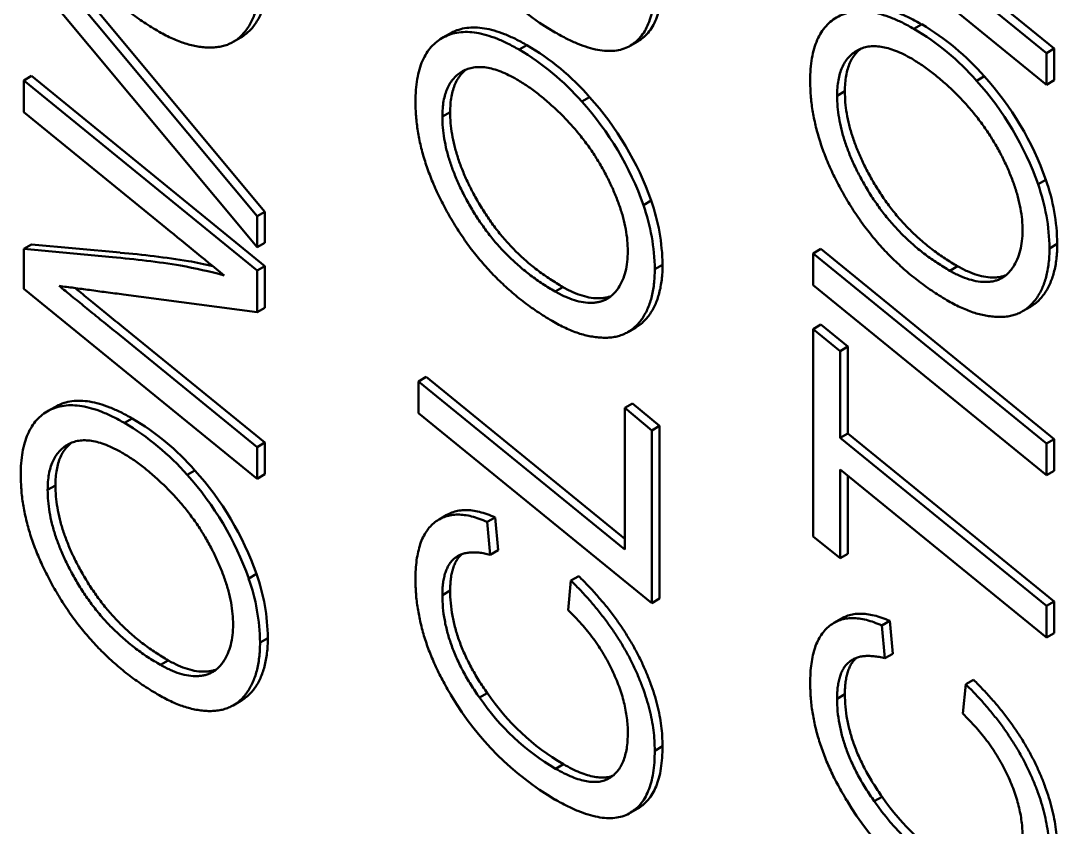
# Model space of a CAD drawing. Header units: millimetres. Extents: x 0 to 420, y 0 to 297.
# Drawn here: x 236.637 to 237.321, y 127.334 to 127.866 of the extents above; entities that cross this region are included whole.
import ezdxf

# ---------------------------------------------------------------- set-up
doc = ezdxf.new("R2010")
doc.units = ezdxf.units.MM
doc.header["$LTSCALE"] = 0.75
doc.layers.add('Visible', color=7, linetype='Continuous', lineweight=50)

msp = doc.modelspace()

# ---------------------------------------------------------------- linework, layer by layer
at = {"layer": 'Visible', "extrusion": (0, 0.816497, 0.57735)}
for p, q in [((237.31418, 127.82405), (237.16023, 127.9494)), ((236.64451, 127.9249), (236.79846, 127.7403)), ((237.22606, 127.92384), (237.31931, 127.84788)), ((236.63938, 127.92194), (236.79333, 127.73734)), ((237.22092, 127.92087), (237.31418, 127.84492)), ((236.79333, 127.71683), (236.63938, 127.90143)), ((237.22669, 127.86089), (237.23182, 127.86385)), ((236.77758, 127.85228), (236.78271, 127.85525)), ((236.91554, 127.85486), (236.92067, 127.85782)), ((236.96626, 127.84716), (236.9714, 127.85012)), ((237.0394, 127.84967), (237.04453, 127.85263)), ((237.31418, 127.84492), (237.31931, 127.84788)), ((237.31931, 127.84788), (237.31931, 127.82702)), ((237.31418, 127.84492), (237.31418, 127.82405)), ((236.63938, 127.82689), (236.64451, 127.82986)), ((236.63938, 127.82689), (236.79333, 127.70144)), ((236.63938, 127.80603), (236.63938, 127.82689)), ((236.64451, 127.82986), (236.79846, 127.7044)), ((237.26805, 127.82665), (237.27318, 127.82962)), ((237.31418, 127.82405), (237.31931, 127.82702)), ((237.00762, 127.81292), (237.01275, 127.81588)), ((237.17602, 127.81672), (237.18115, 127.81968)), ((236.73063, 127.73166), (236.63938, 127.80603)), ((236.9156, 127.80299), (236.92073, 127.80595)), ((237.30866, 127.75834), (237.31379, 127.7613)), ((237.04823, 127.7446), (237.05337, 127.74757)), ((236.79333, 127.73734), (236.79846, 127.7403)), ((236.79846, 127.7403), (236.79846, 127.71979)), ((236.79333, 127.73734), (236.79333, 127.71683)), ((236.63938, 127.71579), (236.64451, 127.71876)), ((236.64451, 127.71876), (236.70298, 127.71327)), ((236.79333, 127.71683), (236.79846, 127.71979)), ((237.31616, 127.71608), (237.32129, 127.71905)), ((236.63938, 127.71579), (236.69785, 127.71031)), ((236.63938, 127.68948), (236.63938, 127.71579)), ((237.16023, 127.71274), (237.16537, 127.7157)), ((237.16023, 127.71274), (237.31418, 127.58739)), ((237.16023, 127.69187), (237.16023, 127.71274)), ((237.16537, 127.7157), (237.31931, 127.59035)), ((236.79333, 127.70144), (236.79846, 127.7044)), ((236.79846, 127.7044), (236.79846, 127.67699)), ((237.05573, 127.70235), (237.06086, 127.70532)), ((237.25041, 127.70134), (237.25554, 127.70431)), ((236.79333, 127.70144), (236.79333, 127.67402)), ((236.98998, 127.68761), (236.99511, 127.69057)), ((237.31418, 127.56652), (237.16023, 127.69187)), ((236.79333, 127.56413), (236.63938, 127.68948)), ((236.79333, 127.67402), (236.70528, 127.68568)), ((236.79333, 127.67402), (236.79846, 127.67699)), ((237.29843, 127.67463), (237.30356, 127.6776)), ((236.7052, 127.66392), (236.79846, 127.58796)), ((237.038, 127.6609), (237.04314, 127.66387)), ((237.16023, 127.66285), (237.16537, 127.66581)), ((237.16023, 127.66285), (237.178, 127.64835)), ((237.16023, 127.52618), (237.16023, 127.66285)), ((237.16537, 127.66581), (237.18313, 127.65132)), ((236.70007, 127.66095), (236.79333, 127.585)), ((237.178, 127.64835), (237.18313, 127.65132)), ((237.18313, 127.65132), (237.18313, 127.59402)), ((237.178, 127.64835), (237.178, 127.59106)), ((236.89981, 127.62832), (236.90494, 127.63128)), ((236.90494, 127.63128), (237.03599, 127.52461)), ((236.89981, 127.62832), (237.03599, 127.51747)), ((236.89981, 127.60749), (236.89981, 127.62832)), ((236.65511, 127.60867), (236.66025, 127.61163)), ((237.03599, 127.61091), (237.04112, 127.61387)), ((237.03599, 127.61091), (237.05375, 127.59609)), ((237.03599, 127.51747), (237.03599, 127.61091)), ((237.04112, 127.61387), (237.05889, 127.59906)), ((236.70584, 127.60097), (236.71097, 127.60393)), ((237.05375, 127.48214), (236.89981, 127.60749)), ((237.05375, 127.59609), (237.05889, 127.59906)), ((237.05375, 127.59609), (237.05375, 127.48214)), ((237.05889, 127.59906), (237.05889, 127.48511)), ((236.79333, 127.585), (236.79846, 127.58796)), ((236.79846, 127.58796), (236.79846, 127.56709)), ((237.178, 127.59106), (237.18313, 127.59402)), ((237.178, 127.59106), (237.31418, 127.48028)), ((237.18313, 127.59402), (237.31931, 127.48324)), ((237.31418, 127.58739), (237.31931, 127.59035)), ((237.31931, 127.59035), (237.31931, 127.56949)), ((236.79333, 127.585), (236.79333, 127.56413)), ((237.31418, 127.58739), (237.31418, 127.56652)), ((236.74719, 127.56673), (236.75232, 127.56969)), ((236.79333, 127.56413), (236.79846, 127.56709)), ((237.178, 127.57019), (237.178, 127.51172)), ((237.31418, 127.45941), (237.178, 127.57019)), ((237.31418, 127.56652), (237.31931, 127.56949)), ((237.18313, 127.56602), (237.18313, 127.51468)), ((236.65517, 127.5568), (236.6603, 127.55976)), ((236.91343, 127.53735), (236.91857, 127.54031)), ((236.9452, 127.5357), (236.95033, 127.53866)), ((236.9452, 127.5357), (236.94717, 127.51405)), ((236.95033, 127.53866), (236.95231, 127.51701)), ((237.178, 127.51172), (237.16023, 127.52618)), ((236.94717, 127.51405), (236.95231, 127.51701)), ((237.178, 127.51172), (237.18313, 127.51468)), ((236.78781, 127.49841), (236.79294, 127.50138)), ((237.00046, 127.49696), (237.0056, 127.49992)), ((236.99849, 127.47759), (237.00046, 127.49696)), ((236.9156, 127.48741), (236.92073, 127.49038)), ((237.05375, 127.48214), (237.05889, 127.48511)), ((237.31418, 127.48028), (237.31931, 127.48324)), ((237.31418, 127.48028), (237.31418, 127.45941)), ((237.31931, 127.48324), (237.31931, 127.46237)), ((237.17386, 127.46904), (237.17899, 127.472)), ((237.20563, 127.46739), (237.21076, 127.47035)), ((237.20563, 127.46739), (237.2076, 127.44574)), ((237.21076, 127.47035), (237.21273, 127.4487)), ((236.7953, 127.45616), (236.80043, 127.45913)), ((237.31418, 127.45941), (237.31931, 127.46237)), ((236.72955, 127.44142), (236.73468, 127.44438)), ((237.2076, 127.44574), (237.21273, 127.4487)), ((237.26089, 127.42864), (237.26602, 127.43161)), ((237.25892, 127.40927), (237.26089, 127.42864)), ((236.77758, 127.41471), (236.78271, 127.41768)), ((236.94011, 127.41981), (236.94524, 127.42277)), ((237.17602, 127.4191), (237.18115, 127.42206)), ((237.05573, 127.38482), (237.06086, 127.38779)), ((236.99032, 127.37291), (236.99545, 127.37587)), ((237.20054, 127.3515), (237.20567, 127.35446)), ((237.0394, 127.34373), (237.04453, 127.34669))]:
    msp.add_line(p, q, dxfattribs=at)
at = {"layer": 'Visible', "extrusion": (1e-16, 0, -1)}
for centre, radius, start, end in [((-237.0878, 128.02452), 0.1927, 300.46981, 329.40148), ((-237.18897, 127.71728), 0.13234, 160.57497, 179.23496)]:
    msp.add_arc(centre, radius, start, end, dxfattribs=at)
at = {"layer": 'Visible'}
for centre, radius, start, end in [((237.14604, 127.71826), 0.169, 41.21303, 59.49259), ((237.14091, 127.7153), 0.169, 41.21303, 59.49259), ((236.88561, 127.70453), 0.169, 41.21303, 59.49259), ((236.88048, 127.70157), 0.169, 41.21303, 59.49259), ((237.1217, 127.69324), 0.20381, 19.5087, 41.99675), ((237.11657, 127.69028), 0.20381, 19.5087, 41.99675), ((236.86128, 127.67951), 0.20381, 19.5087, 41.99675), ((236.85614, 127.67655), 0.20381, 19.5087, 41.99675), ((236.64418, 127.04608), 0.66977, 81.0796, 84.96364), ((236.63905, 127.04312), 0.66977, 81.0796, 84.96364), ((236.67834, 127.35364), 0.35702, 74.85571, 79.5812), ((236.69603, 127.41697), 0.29538, 76.68051, 79.85912), ((236.62518, 127.45834), 0.169, 41.21303, 59.49259), ((236.62005, 127.45538), 0.169, 41.21303, 59.49259), ((236.60085, 127.43332), 0.20381, 19.5087, 41.99675), ((236.59572, 127.43036), 0.20381, 19.5087, 41.99675)]:
    msp.add_arc(centre, radius, start, end, dxfattribs=at)
at = {"layer": 'Visible', "extrusion": (1e-16, -2e-16, -1)}
for centre, radius, start, end in [((-237.18384, 127.71432), 0.13234, 160.57497, 179.23496), ((-237.0878, 127.51858), 0.1927, 300.46981, 329.40148)]:
    msp.add_arc(centre, radius, start, end, dxfattribs=at)
at = {"layer": 'Visible', "extrusion": (2e-16, -1e-16, -1)}
for centre, radius, start, end in [((-236.92854, 127.70355), 0.13234, 160.57497, 179.23496), ((-236.92341, 127.70059), 0.13234, 160.57497, 179.23496), ((-237.07034, 127.50878), 0.15769, 300.49593, 325.65952)]:
    msp.add_arc(centre, radius, start, end, dxfattribs=at)
at = {"layer": 'Visible', "extrusion": (3e-16, -2e-16, -1)}
msp.add_arc((-236.66812, 127.45736), 0.13234, 160.57497, 179.23496, dxfattribs=at)
at = {"layer": 'Visible', "extrusion": (2e-16, 0, -1)}
for centre, radius, start, end in [((-236.66298, 127.4544), 0.13234, 160.57497, 179.23496), ((-237.33076, 127.44046), 0.15769, 300.49593, 325.65952)]:
    msp.add_arc(centre, radius, start, end, dxfattribs=at)
at = {"layer": 'Visible', "extrusion": (2e-16, -2e-16, -1)}
msp.add_arc((-237.07547, 127.51174), 0.15769, 300.49593, 325.65952, dxfattribs=at)
at = {"layer": 'Visible', "extrusion": (3e-16, 0, -1)}
msp.add_arc((-237.34823, 127.45027), 0.1927, 300.46981, 329.40148, dxfattribs=at)
at = {"layer": 'Visible', "extrusion": (0, -1e-16, -1)}
msp.add_arc((-237.33589, 127.44343), 0.15769, 300.49593, 325.65952, dxfattribs=at)
at = {"layer": 'Visible'}
for points, knots in [([(236.72875, 127.85894), (236.72543, 127.86094), (236.71893, 127.86486), (236.70941, 127.8716), (236.70038, 127.87895), (236.69183, 127.88684), (236.68376, 127.89528), (236.6762, 127.9043), (236.66912, 127.9139), (236.6626, 127.92398), (236.65671, 127.93428), (236.65156, 127.94459), (236.64717, 127.9548), (236.64361, 127.96493), (236.64081, 127.97496), (236.63883, 127.98489), (236.63764, 127.99472), (236.63748, 128.00103), (236.63741, 128.00423)], [0, 0, 0, 0, 0.073381, 0.143531, 0.211208, 0.27664, 0.340385, 0.403152, 0.465616, 0.528636, 0.590764, 0.65065, 0.709022, 0.766389, 0.82352, 0.881009, 0.939765, 1, 1, 1, 1]), ([(237.1811, 127.87155), (237.18139, 127.87172), (237.18321, 127.87273), (237.18676, 127.87419), (237.19201, 127.8754), (237.19771, 127.87562), (237.20375, 127.8751), (237.21022, 127.87357), (237.21707, 127.87122), (237.22432, 127.86801), (237.22928, 127.86526), (237.23182, 127.86385)], [0.4734071, 0.4734071, 0.4734071, 0.4734071, 0.4851799, 0.5457425, 0.6062698, 0.6671256, 0.7289983, 0.7928451, 0.8588113, 0.9277076, 1, 1, 1, 1]), ([(237.15826, 127.82658), (237.15831, 127.82922), (237.15839, 127.83439), (237.15933, 127.84149), (237.16076, 127.84794), (237.1628, 127.85364), (237.16545, 127.85859), (237.16862, 127.8629), (237.17246, 127.86638), (237.17678, 127.86923), (237.18163, 127.87122), (237.18688, 127.87243), (237.19257, 127.87266), (237.19862, 127.87213), (237.20509, 127.87061), (237.21194, 127.86825), (237.21919, 127.86505), (237.22415, 127.8623), (237.22669, 127.86089)], [0, 0, 0, 0, 0.06557, 0.128735, 0.18968, 0.249063, 0.307551, 0.365938, 0.424966, 0.48518, 0.545743, 0.60627, 0.667126, 0.728998, 0.792845, 0.858811, 0.927708, 1, 1, 1, 1]), ([(236.92067, 127.85782), (236.92097, 127.85799), (236.92278, 127.859), (236.92634, 127.86046), (236.93159, 127.86167), (236.93728, 127.86189), (236.94332, 127.86137), (236.9498, 127.85984), (236.95665, 127.85749), (236.96389, 127.85428), (236.96885, 127.85153), (236.9714, 127.85012)], [0.4734071, 0.4734071, 0.4734071, 0.4734071, 0.4851799, 0.5457425, 0.6062698, 0.6671256, 0.7289983, 0.7928451, 0.8588113, 0.9277076, 1, 1, 1, 1]), ([(236.89783, 127.81285), (236.89788, 127.81549), (236.89797, 127.82066), (236.8989, 127.82776), (236.90033, 127.83421), (236.90237, 127.83991), (236.90502, 127.84486), (236.90819, 127.84917), (236.91204, 127.85265), (236.91635, 127.8555), (236.92121, 127.85749), (236.92646, 127.8587), (236.93215, 127.85893), (236.93819, 127.8584), (236.94466, 127.85688), (236.95152, 127.85452), (236.95876, 127.85132), (236.96372, 127.84857), (236.96626, 127.84716)], [0, 0, 0, 0, 0.06557, 0.128735, 0.18968, 0.249063, 0.307551, 0.365938, 0.424966, 0.48518, 0.545743, 0.60627, 0.667126, 0.728998, 0.792845, 0.858811, 0.927708, 1, 1, 1, 1]), ([(237.22524, 127.84122), (237.22341, 127.84223), (237.21984, 127.8442), (237.21462, 127.84647), (237.20968, 127.84818), (237.20503, 127.84918), (237.20067, 127.84955), (237.19659, 127.84927), (237.1928, 127.84833), (237.18933, 127.84679), (237.18622, 127.84467), (237.18351, 127.84206), (237.18116, 127.83905), (237.17927, 127.83552), (237.17783, 127.83148), (237.17677, 127.82702), (237.17615, 127.82208), (237.17607, 127.81852), (237.17602, 127.81672)], [0, 0, 0, 0, 0.072789, 0.14192, 0.208674, 0.272904, 0.335142, 0.396976, 0.458204, 0.519861, 0.580881, 0.640702, 0.699219, 0.757526, 0.816322, 0.875985, 0.937009, 1, 1, 1, 1]), ([(237.19177, 127.84782), (237.19164, 127.84773), (237.19055, 127.84685), (237.18864, 127.84502), (237.18629, 127.84201), (237.1844, 127.83848), (237.18296, 127.83444), (237.18191, 127.82998), (237.18128, 127.82504), (237.1812, 127.82148), (237.18115, 127.81968)], [0.5731876, 0.5731876, 0.5731876, 0.5731876, 0.580881, 0.6407018, 0.6992188, 0.7575258, 0.8163219, 0.8759847, 0.9370089, 1, 1, 1, 1]), ([(236.96481, 127.82749), (236.96298, 127.8285), (236.95941, 127.83047), (236.95419, 127.83274), (236.94925, 127.83445), (236.9446, 127.83545), (236.94024, 127.83582), (236.93616, 127.83554), (236.93238, 127.8346), (236.9289, 127.83306), (236.9258, 127.83094), (236.92309, 127.82833), (236.92074, 127.82532), (236.91885, 127.82179), (236.9174, 127.81775), (236.91635, 127.81328), (236.91572, 127.80835), (236.91564, 127.80479), (236.9156, 127.80299)], [0, 0, 0, 0, 0.072789, 0.14192, 0.208674, 0.272904, 0.335142, 0.396976, 0.458204, 0.519861, 0.580881, 0.640702, 0.699219, 0.757526, 0.816322, 0.875985, 0.937009, 1, 1, 1, 1]), ([(236.93134, 127.83409), (236.93121, 127.834), (236.93012, 127.83312), (236.92822, 127.83129), (236.92587, 127.82828), (236.92398, 127.82475), (236.92254, 127.82071), (236.92148, 127.81625), (236.92086, 127.81131), (236.92077, 127.80775), (236.92073, 127.80595)], [0.5731876, 0.5731876, 0.5731876, 0.5731876, 0.580881, 0.6407018, 0.6992188, 0.7575258, 0.8163219, 0.8759847, 0.9370089, 1, 1, 1, 1]), ([(237.2496, 127.68129), (237.24628, 127.68329), (237.23978, 127.68721), (237.23026, 127.69396), (237.22124, 127.7013), (237.21269, 127.70919), (237.20462, 127.71763), (237.19705, 127.72665), (237.18998, 127.73626), (237.18346, 127.74633), (237.17756, 127.75663), (237.17241, 127.76694), (237.16802, 127.77716), (237.16446, 127.78728), (237.16166, 127.79731), (237.15969, 127.80724), (237.15849, 127.81707), (237.15834, 127.82339), (237.15826, 127.82658)], [0, 0, 0, 0, 0.073381, 0.143531, 0.211208, 0.27664, 0.340385, 0.403152, 0.465616, 0.528636, 0.590764, 0.65065, 0.709022, 0.766389, 0.82352, 0.881009, 0.939765, 1, 1, 1, 1]), ([(237.17602, 127.81672), (237.17608, 127.81433), (237.17619, 127.8096), (237.17719, 127.80215), (237.17876, 127.79456), (237.18099, 127.78682), (237.18387, 127.77892), (237.18732, 127.77088), (237.19148, 127.76269), (237.19617, 127.75443), (237.20141, 127.7463), (237.20713, 127.73851), (237.21329, 127.73117), (237.21989, 127.72429), (237.2269, 127.71781), (237.23436, 127.71182), (237.24224, 127.70626), (237.24764, 127.70301), (237.25041, 127.70134)], [0, 0, 0, 0, 0.056367, 0.111664, 0.166499, 0.221883, 0.277844, 0.335488, 0.395082, 0.45761, 0.521172, 0.584417, 0.648522, 0.713569, 0.780943, 0.85081, 0.923465, 1, 1, 1, 1]), ([(237.18115, 127.81968), (237.18121, 127.81729), (237.18132, 127.81257), (237.18232, 127.80511), (237.18389, 127.79753), (237.18612, 127.78978), (237.189, 127.78188), (237.19245, 127.77384), (237.19661, 127.76566), (237.20131, 127.75739), (237.20655, 127.74926), (237.21226, 127.74147), (237.21842, 127.73414), (237.22502, 127.72726), (237.23204, 127.72077), (237.23949, 127.71478), (237.24738, 127.70923), (237.25277, 127.70597), (237.25554, 127.7043)], [0, 0, 0, 0, 0.056367, 0.111664, 0.166499, 0.221883, 0.277844, 0.335488, 0.395082, 0.45761, 0.521172, 0.584417, 0.648522, 0.713569, 0.780943, 0.85081, 0.923465, 1, 1, 1, 1]), ([(236.98918, 127.66756), (236.98585, 127.66956), (236.97935, 127.67348), (236.96984, 127.68022), (236.96081, 127.68757), (236.95226, 127.69546), (236.94419, 127.7039), (236.93662, 127.71292), (236.92955, 127.72252), (236.92303, 127.7326), (236.91714, 127.7429), (236.91198, 127.75321), (236.9076, 127.76342), (236.90404, 127.77355), (236.90123, 127.78358), (236.89926, 127.79351), (236.89806, 127.80334), (236.89791, 127.80965), (236.89783, 127.81285)], [0, 0, 0, 0, 0.073381, 0.143531, 0.211208, 0.27664, 0.340385, 0.403152, 0.465616, 0.528636, 0.590764, 0.65065, 0.709022, 0.766389, 0.82352, 0.881009, 0.939765, 1, 1, 1, 1]), ([(236.9156, 127.80299), (236.91565, 127.8006), (236.91576, 127.79587), (236.91676, 127.78842), (236.91833, 127.78083), (236.92056, 127.77309), (236.92344, 127.76519), (236.92689, 127.75715), (236.93105, 127.74896), (236.93575, 127.7407), (236.94099, 127.73257), (236.9467, 127.72477), (236.95286, 127.71744), (236.95946, 127.71056), (236.96648, 127.70408), (236.97393, 127.69809), (236.98182, 127.69253), (236.98721, 127.68928), (236.98998, 127.68761)], [0, 0, 0, 0, 0.056367, 0.111664, 0.166499, 0.221883, 0.277844, 0.335488, 0.395082, 0.45761, 0.521172, 0.584417, 0.648522, 0.713569, 0.780943, 0.85081, 0.923465, 1, 1, 1, 1]), ([(236.92073, 127.80595), (236.92078, 127.80356), (236.92089, 127.79883), (236.92189, 127.79138), (236.92346, 127.7838), (236.92569, 127.77605), (236.92857, 127.76815), (236.93202, 127.76011), (236.93618, 127.75193), (236.94088, 127.74366), (236.94612, 127.73553), (236.95184, 127.72774), (236.95799, 127.7204), (236.96459, 127.71353), (236.97161, 127.70704), (236.97906, 127.70105), (236.98695, 127.6955), (236.99234, 127.69224), (236.99511, 127.69057)], [0, 0, 0, 0, 0.056367, 0.111664, 0.166499, 0.221883, 0.277844, 0.335488, 0.395082, 0.45761, 0.521172, 0.584417, 0.648522, 0.713569, 0.780943, 0.85081, 0.923465, 1, 1, 1, 1]), ([(237.25554, 127.7043), (237.25771, 127.70313), (237.26198, 127.70082), (237.26825, 127.69851), (237.27426, 127.69707), (237.27902, 127.69679), (237.28261, 127.69706), (237.28509, 127.69755), (237.28662, 127.69803), (237.28733, 127.69831)], [0, 0, 0, 0, 0.0867129, 0.1704239, 0.253503, 0.3361556, 0.377683, 0.4181946, 0.4550557, 0.4550557, 0.4550557, 0.4550557]), ([(236.66025, 127.61163), (236.66054, 127.6118), (236.66235, 127.61281), (236.66591, 127.61426), (236.67116, 127.61548), (236.67685, 127.6157), (236.6829, 127.61518), (236.68937, 127.61365), (236.69622, 127.6113), (236.70346, 127.60809), (236.70843, 127.60534), (236.71097, 127.60393)], [0.4734071, 0.4734071, 0.4734071, 0.4734071, 0.4851799, 0.5457425, 0.6062698, 0.6671256, 0.7289983, 0.7928451, 0.8588113, 0.9277076, 1, 1, 1, 1]), ([(236.63741, 127.56666), (236.63745, 127.5693), (236.63754, 127.57447), (236.63847, 127.58157), (236.6399, 127.58802), (236.64194, 127.59372), (236.64459, 127.59867), (236.64777, 127.60298), (236.65161, 127.60646), (236.65593, 127.60931), (236.66078, 127.6113), (236.66603, 127.61251), (236.67172, 127.61274), (236.67776, 127.61221), (236.68424, 127.61069), (236.69109, 127.60833), (236.69833, 127.60513), (236.70329, 127.60238), (236.70584, 127.60097)], [0, 0, 0, 0, 0.06557, 0.128735, 0.18968, 0.249063, 0.307551, 0.365938, 0.424966, 0.48518, 0.545743, 0.60627, 0.667126, 0.728998, 0.792845, 0.858811, 0.927708, 1, 1, 1, 1]), ([(236.70439, 127.5813), (236.70256, 127.58231), (236.69898, 127.58428), (236.69377, 127.58655), (236.68882, 127.58826), (236.68418, 127.58926), (236.67981, 127.58963), (236.67574, 127.58935), (236.67195, 127.58841), (236.66848, 127.58687), (236.66537, 127.58475), (236.66266, 127.58214), (236.66031, 127.57913), (236.65842, 127.5756), (236.65698, 127.57156), (236.65592, 127.56709), (236.6553, 127.56216), (236.65521, 127.5586), (236.65517, 127.5568)], [0, 0, 0, 0, 0.072789, 0.14192, 0.208674, 0.272904, 0.335142, 0.396976, 0.458204, 0.519861, 0.580881, 0.640702, 0.699219, 0.757526, 0.816322, 0.875985, 0.937009, 1, 1, 1, 1]), ([(236.67091, 127.5879), (236.67079, 127.58781), (236.66969, 127.58693), (236.66779, 127.5851), (236.66544, 127.58209), (236.66355, 127.57856), (236.66211, 127.57452), (236.66105, 127.57006), (236.66043, 127.56512), (236.66034, 127.56156), (236.6603, 127.55976)], [0.5731876, 0.5731876, 0.5731876, 0.5731876, 0.580881, 0.6407018, 0.6992188, 0.7575258, 0.8163219, 0.8759847, 0.9370089, 1, 1, 1, 1]), ([(236.72875, 127.42137), (236.72543, 127.42337), (236.71893, 127.42729), (236.70941, 127.43403), (236.70038, 127.44138), (236.69183, 127.44927), (236.68376, 127.45771), (236.6762, 127.46673), (236.66912, 127.47633), (236.6626, 127.48641), (236.65671, 127.49671), (236.65156, 127.50702), (236.64717, 127.51723), (236.64361, 127.52736), (236.64081, 127.53739), (236.63883, 127.54732), (236.63764, 127.55715), (236.63748, 127.56346), (236.63741, 127.56666)], [0, 0, 0, 0, 0.073381, 0.143531, 0.211208, 0.27664, 0.340385, 0.403152, 0.465616, 0.528636, 0.590764, 0.65065, 0.709022, 0.766389, 0.82352, 0.881009, 0.939765, 1, 1, 1, 1]), ([(236.65517, 127.5568), (236.65522, 127.55441), (236.65533, 127.54968), (236.65633, 127.54223), (236.6579, 127.53464), (236.66013, 127.5269), (236.66301, 127.519), (236.66647, 127.51096), (236.67062, 127.50277), (236.67532, 127.49451), (236.68056, 127.48638), (236.68628, 127.47858), (236.69243, 127.47125), (236.69903, 127.46437), (236.70605, 127.45789), (236.71351, 127.4519), (236.72139, 127.44634), (236.72678, 127.44309), (236.72955, 127.44142)], [0, 0, 0, 0, 0.056367, 0.111664, 0.166499, 0.221883, 0.277844, 0.335488, 0.395082, 0.45761, 0.521172, 0.584417, 0.648522, 0.713569, 0.780943, 0.85081, 0.923465, 1, 1, 1, 1]), ([(236.6603, 127.55976), (236.66035, 127.55737), (236.66046, 127.55264), (236.66147, 127.54519), (236.66303, 127.53761), (236.66527, 127.52986), (236.66814, 127.52196), (236.6716, 127.51392), (236.67575, 127.50574), (236.68045, 127.49747), (236.68569, 127.48934), (236.69141, 127.48155), (236.69756, 127.47421), (236.70417, 127.46734), (236.71118, 127.46085), (236.71864, 127.45486), (236.72652, 127.4493), (236.73192, 127.44605), (236.73468, 127.44438)], [0, 0, 0, 0, 0.056367, 0.111664, 0.166499, 0.221883, 0.277844, 0.335488, 0.395082, 0.45761, 0.521172, 0.584417, 0.648522, 0.713569, 0.780943, 0.85081, 0.923465, 1, 1, 1, 1]), ([(236.89783, 127.49763), (236.89788, 127.49989), (236.89797, 127.50429), (236.89854, 127.51048), (236.89958, 127.51605), (236.90094, 127.52113), (236.90277, 127.52559), (236.90501, 127.52947), (236.90759, 127.53287), (236.91063, 127.53558), (236.91396, 127.53778), (236.9176, 127.53933), (236.92151, 127.54032), (236.92572, 127.54062), (236.93019, 127.54034), (236.93494, 127.5394), (236.93997, 127.53791), (236.94344, 127.53645), (236.9452, 127.5357)], [0, 0, 0, 0, 0.072432, 0.141419, 0.207816, 0.271929, 0.334102, 0.395135, 0.455398, 0.515577, 0.575053, 0.634103, 0.692478, 0.751397, 0.810806, 0.871607, 0.934792, 1, 1, 1, 1]), ([(236.91857, 127.54031), (236.91876, 127.54042), (236.92011, 127.54117), (236.92273, 127.54229), (236.92664, 127.54328), (236.93085, 127.54358), (236.93532, 127.54331), (236.94008, 127.54236), (236.9451, 127.54088), (236.94857, 127.53941), (236.95033, 127.53866)], [0.5649784, 0.5649784, 0.5649784, 0.5649784, 0.5750532, 0.6341027, 0.6924781, 0.7513974, 0.8108057, 0.8716067, 0.9347921, 1, 1, 1, 1]), ([(236.94717, 127.51405), (236.94588, 127.51437), (236.94337, 127.51498), (236.93977, 127.51546), (236.93641, 127.51568), (236.93332, 127.51553), (236.93046, 127.51508), (236.92787, 127.51427), (236.92553, 127.51309), (236.92343, 127.5116), (236.92157, 127.50978), (236.91995, 127.50764), (236.91863, 127.50509), (236.91751, 127.50224), (236.91665, 127.49903), (236.91604, 127.49548), (236.91566, 127.4916), (236.91562, 127.48883), (236.9156, 127.48741)], [0, 0, 0, 0, 0.073837, 0.143953, 0.211494, 0.275723, 0.337491, 0.397518, 0.455498, 0.513133, 0.570102, 0.6269, 0.684293, 0.743297, 0.804167, 0.866797, 0.932143, 1, 1, 1, 1]), ([(236.92852, 127.51444), (236.92789, 127.51391), (236.92668, 127.51271), (236.92508, 127.51061), (236.92376, 127.50805), (236.92264, 127.50521), (236.92179, 127.50199), (236.92117, 127.49844), (236.9208, 127.49456), (236.92075, 127.49179), (236.92073, 127.49038)], [0.5152789, 0.5152789, 0.5152789, 0.5152789, 0.5701019, 0.6268996, 0.684293, 0.7432973, 0.8041667, 0.8667973, 0.9321434, 1, 1, 1, 1]), ([(236.92189, 127.42047), (236.91996, 127.42372), (236.91618, 127.43011), (236.9113, 127.43994), (236.90713, 127.44971), (236.90372, 127.45944), (236.90108, 127.46913), (236.89922, 127.47874), (236.89803, 127.48835), (236.8979, 127.4945), (236.89783, 127.49763)], [0, 0, 0, 0, 0.129717, 0.255168, 0.378006, 0.499614, 0.620775, 0.74407, 0.8699, 1, 1, 1, 1]), ([(236.9156, 127.48741), (236.91566, 127.48469), (236.91578, 127.47932), (236.917, 127.4709), (236.91891, 127.46246), (236.92162, 127.45396), (236.92511, 127.44543), (236.92934, 127.43685), (236.93436, 127.42822), (236.93817, 127.42265), (236.94011, 127.41981)], [0, 0, 0, 0, 0.127954, 0.251949, 0.372493, 0.492183, 0.613003, 0.73653, 0.86526, 1, 1, 1, 1]), ([(236.92073, 127.49038), (236.92079, 127.48765), (236.92091, 127.48229), (236.92214, 127.47386), (236.92404, 127.46542), (236.92675, 127.45693), (236.93024, 127.44839), (236.93447, 127.43981), (236.93949, 127.43118), (236.9433, 127.42562), (236.94524, 127.42277)], [0, 0, 0, 0, 0.127954, 0.251949, 0.372493, 0.492183, 0.613003, 0.73653, 0.86526, 1, 1, 1, 1]), ([(237.15826, 127.42932), (237.15831, 127.43157), (237.15839, 127.43598), (237.15897, 127.44216), (237.16, 127.44774), (237.16136, 127.45282), (237.1632, 127.45727), (237.16543, 127.46116), (237.16802, 127.46456), (237.17106, 127.46726), (237.17438, 127.46946), (237.17803, 127.47102), (237.18194, 127.47201), (237.18615, 127.47231), (237.19062, 127.47203), (237.19537, 127.47109), (237.20039, 127.4696), (237.20386, 127.46813), (237.20563, 127.46739)], [0, 0, 0, 0, 0.072432, 0.141419, 0.207816, 0.271929, 0.334102, 0.395135, 0.455398, 0.515577, 0.575053, 0.634103, 0.692478, 0.751397, 0.810806, 0.871607, 0.934792, 1, 1, 1, 1]), ([(237.17899, 127.472), (237.17919, 127.47211), (237.18053, 127.47286), (237.18316, 127.47398), (237.18707, 127.47497), (237.19128, 127.47527), (237.19575, 127.47499), (237.2005, 127.47405), (237.20552, 127.47256), (237.209, 127.4711), (237.21076, 127.47035)], [0.5649784, 0.5649784, 0.5649784, 0.5649784, 0.5750532, 0.6341027, 0.6924781, 0.7513974, 0.8108057, 0.8716067, 0.9347921, 1, 1, 1, 1]), ([(237.2076, 127.44574), (237.20631, 127.44605), (237.20379, 127.44667), (237.2002, 127.44714), (237.19684, 127.44736), (237.19374, 127.44722), (237.19088, 127.44677), (237.18829, 127.44595), (237.18596, 127.44478), (237.18386, 127.44329), (237.182, 127.44146), (237.18037, 127.43933), (237.17906, 127.43678), (237.17794, 127.43393), (237.17708, 127.43071), (237.17647, 127.42716), (237.17609, 127.42328), (237.17605, 127.42051), (237.17602, 127.4191)], [0, 0, 0, 0, 0.073837, 0.143953, 0.211494, 0.275723, 0.337491, 0.397518, 0.455498, 0.513133, 0.570102, 0.6269, 0.684293, 0.743297, 0.804167, 0.866797, 0.932143, 1, 1, 1, 1]), ([(237.18894, 127.44613), (237.18832, 127.44559), (237.18711, 127.4444), (237.1855, 127.44229), (237.18419, 127.43974), (237.18307, 127.43689), (237.18221, 127.43368), (237.1816, 127.43013), (237.18122, 127.42625), (237.18118, 127.42348), (237.18115, 127.42206)], [0.5152789, 0.5152789, 0.5152789, 0.5152789, 0.5701019, 0.6268996, 0.684293, 0.7432973, 0.8041667, 0.8667973, 0.9321434, 1, 1, 1, 1]), ([(237.18231, 127.35215), (237.18039, 127.3554), (237.17661, 127.36179), (237.17173, 127.37163), (237.16756, 127.3814), (237.16415, 127.39113), (237.1615, 127.40081), (237.15964, 127.41043), (237.15845, 127.42004), (237.15833, 127.42619), (237.15826, 127.42932)], [0, 0, 0, 0, 0.129717, 0.255168, 0.378006, 0.499614, 0.620775, 0.74407, 0.8699, 1, 1, 1, 1]), ([(237.17602, 127.4191), (237.17609, 127.41638), (237.17621, 127.41101), (237.17743, 127.40258), (237.17933, 127.39414), (237.18204, 127.38565), (237.18553, 127.37712), (237.18977, 127.36853), (237.19479, 127.35991), (237.19859, 127.35434), (237.20054, 127.3515)], [0, 0, 0, 0, 0.127954, 0.251949, 0.372493, 0.492183, 0.613003, 0.73653, 0.86526, 1, 1, 1, 1]), ([(237.18115, 127.42206), (237.18122, 127.41934), (237.18134, 127.41397), (237.18256, 127.40555), (237.18447, 127.39711), (237.18718, 127.38861), (237.19067, 127.38008), (237.1949, 127.37149), (237.19992, 127.36287), (237.20373, 127.3573), (237.20567, 127.35446)], [0, 0, 0, 0, 0.127954, 0.251949, 0.372493, 0.492183, 0.613003, 0.73653, 0.86526, 1, 1, 1, 1])]:
    msp.add_open_spline(points, degree=3, knots=knots, dxfattribs=at)
at = {"layer": 'Visible', "extrusion": (-1.23043e-11, 4.918e-12, -1)}
msp.add_open_spline([(236.80043, 127.8967), (236.80041, 127.89497), (236.80038, 127.89156), (236.79991, 127.88676), (236.79925, 127.88218), (236.7983, 127.87788), (236.79704, 127.87389), (236.79558, 127.87011), (236.79377, 127.86669), (236.79176, 127.86346), (236.78944, 127.86067), (236.78694, 127.85815), (236.78465, 127.85643), (236.7832, 127.85553), (236.78271, 127.85525)], degree=3, knots=[0, 0, 0, 0, 0.0437398, 0.0864715, 0.1286168, 0.1703901, 0.211696, 0.2529161, 0.2944558, 0.3362592, 0.3778787, 0.4187887, 0.4595547, 0.4796714, 0.4796714, 0.4796714, 0.4796714], dxfattribs=at)
at = {"layer": 'Visible', "extrusion": (-2.611e-13, 2.1333e-12, -1)}
msp.add_open_spline([(236.7953, 127.89373), (236.79528, 127.89201), (236.79525, 127.8886), (236.79478, 127.88379), (236.79412, 127.87921), (236.79317, 127.87492), (236.79191, 127.87093), (236.79045, 127.86715), (236.78863, 127.86373), (236.78663, 127.8605), (236.7843, 127.8577), (236.78181, 127.85519), (236.77906, 127.85312), (236.77611, 127.85142), (236.77296, 127.85007), (236.76955, 127.84918), (236.76596, 127.84862), (236.76216, 127.84846), (236.75821, 127.84869), (236.75419, 127.8492), (236.75011, 127.85002), (236.74596, 127.85116), (236.74174, 127.85264), (236.73746, 127.85444), (236.73313, 127.8565), (236.73021, 127.85813), (236.72875, 127.85894)], degree=3, knots=[0, 0, 0, 0, 0.04374, 0.086472, 0.128617, 0.17039, 0.211696, 0.252916, 0.294456, 0.336259, 0.377879, 0.418789, 0.459555, 0.499789, 0.540555, 0.581047, 0.622505, 0.664309, 0.706393, 0.748493, 0.790068, 0.831544, 0.873361, 0.915079, 0.957458, 1, 1, 1, 1], dxfattribs=at)
at = {"layer": 'Visible', "extrusion": (1.624e-12, -6.598e-13, -1)}
msp.add_open_spline([(237.05573, 127.89076), (237.05567, 127.88817), (237.05556, 127.88311), (237.05479, 127.87607), (237.05348, 127.86975), (237.05157, 127.86422), (237.0492, 127.85936), (237.04631, 127.85518), (237.0428, 127.85184), (237.03883, 127.84917), (237.03435, 127.84729), (237.02938, 127.84629), (237.02394, 127.84619), (237.01805, 127.84691), (237.0117, 127.84853), (237.00491, 127.85096), (236.99766, 127.85425), (236.99266, 127.85704), (236.9901, 127.85847)], degree=3, knots=[0, 0, 0, 0, 0.067191, 0.131134, 0.192685, 0.25186, 0.309663, 0.366823, 0.423691, 0.481298, 0.539455, 0.598096, 0.658016, 0.720068, 0.784788, 0.852528, 0.92432, 1, 1, 1, 1], dxfattribs=at)
at = {"layer": 'Visible', "extrusion": (-1.2547e-11, 4.6401e-12, -1)}
msp.add_open_spline([(237.06086, 127.89373), (237.0608, 127.89113), (237.06069, 127.88607), (237.05992, 127.87903), (237.05861, 127.87271), (237.05671, 127.86718), (237.05433, 127.86232), (237.05144, 127.85815), (237.04811, 127.85497), (237.0457, 127.8533), (237.04453, 127.85263)], degree=3, knots=[0, 0, 0, 0, 0.0671912, 0.131134, 0.1926847, 0.2518604, 0.3096626, 0.3668226, 0.4236905, 0.4725984, 0.4725984, 0.4725984, 0.4725984], dxfattribs=at)
at = {"layer": 'Visible', "extrusion": (-4.5536e-12, -2.6888e-12, -1)}
msp.add_open_spline([(237.29839, 127.72791), (237.29833, 127.73026), (237.29821, 127.73495), (237.29709, 127.7424), (237.29543, 127.75003), (237.29297, 127.75787), (237.28996, 127.76578), (237.28639, 127.77372), (237.28227, 127.78163), (237.27762, 127.78951), (237.27243, 127.79728), (237.26662, 127.80485), (237.26029, 127.81222), (237.25346, 127.81923), (237.24641, 127.8258), (237.23931, 127.83173), (237.23226, 127.83696), (237.22757, 127.83981), (237.22524, 127.84122)], degree=3, knots=[0, 0, 0, 0, 0.056934, 0.113201, 0.169742, 0.226928, 0.285142, 0.343532, 0.403069, 0.463886, 0.526757, 0.590969, 0.657978, 0.727863, 0.798589, 0.866979, 0.934055, 1, 1, 1, 1], dxfattribs=at)
at = {"layer": 'Visible', "extrusion": (1.01462e-11, 7.8043e-12, -1)}
msp.add_open_spline([(237.03796, 127.71418), (237.0379, 127.71653), (237.03778, 127.72121), (237.03666, 127.72867), (237.035, 127.7363), (237.03255, 127.74414), (237.02954, 127.75205), (237.02596, 127.75999), (237.02184, 127.7679), (237.01719, 127.77578), (237.012, 127.78355), (237.0062, 127.79111), (236.99986, 127.79848), (236.99303, 127.8055), (236.98598, 127.81207), (236.97888, 127.818), (236.97183, 127.82323), (236.96714, 127.82608), (236.96481, 127.82749)], degree=3, knots=[0, 0, 0, 0, 0.056934, 0.113201, 0.169742, 0.226928, 0.285142, 0.343532, 0.403069, 0.463886, 0.526757, 0.590969, 0.657978, 0.727863, 0.798589, 0.866979, 0.934055, 1, 1, 1, 1], dxfattribs=at)
at = {"layer": 'Visible', "extrusion": (1.91102e-09, 2.34399e-09, -1)}
msp.add_open_spline([(236.77162, 127.69827), (236.76479, 127.70383), (236.75113, 127.71494), (236.73747, 127.72608), (236.73063, 127.73166)], degree=3, knots=[0, 0, 0, 0, 0.499565, 1, 1, 1, 1], dxfattribs=at)
at = {"layer": 'Visible', "extrusion": (-4.4701e-12, 6.4697e-12, -1)}
msp.add_open_spline([(237.25041, 127.70134), (237.25258, 127.70017), (237.25685, 127.69786), (237.26312, 127.69554), (237.26913, 127.69411), (237.27389, 127.69383), (237.27748, 127.69409), (237.28003, 127.6946), (237.28245, 127.69538), (237.28469, 127.69648), (237.2868, 127.69783), (237.28875, 127.69949), (237.29054, 127.70146), (237.29269, 127.70447), (237.29499, 127.70868), (237.29693, 127.71448), (237.29816, 127.72085), (237.29831, 127.72555), (237.29839, 127.72791)], degree=3, knots=[0, 0, 0, 0, 0.086713, 0.170424, 0.253503, 0.336156, 0.377683, 0.418195, 0.458822, 0.499477, 0.540111, 0.58125, 0.623132, 0.665987, 0.75133, 0.834629, 0.916948, 1, 1, 1, 1], dxfattribs=at)
at = {"layer": 'Visible', "extrusion": (-2.97532e-11, 1.23785e-11, -1)}
msp.add_open_spline([(237.32129, 127.71905), (237.32127, 127.71732), (237.32123, 127.71391), (237.32077, 127.70911), (237.3201, 127.70453), (237.31915, 127.70023), (237.3179, 127.69624), (237.31644, 127.69247), (237.31462, 127.68904), (237.31262, 127.68581), (237.31029, 127.68302), (237.3078, 127.6805), (237.3055, 127.67878), (237.30405, 127.67788), (237.30356, 127.6776)], degree=3, knots=[0, 0, 0, 0, 0.0437398, 0.0864715, 0.1286168, 0.1703901, 0.211696, 0.2529161, 0.2944558, 0.3362592, 0.3778787, 0.4187887, 0.4595547, 0.4796714, 0.4796714, 0.4796714, 0.4796714], dxfattribs=at)
at = {"layer": 'Visible', "extrusion": (3.4477e-12, -7.8325e-12, -1)}
msp.add_open_spline([(236.98998, 127.68761), (236.99215, 127.68644), (236.99643, 127.68413), (237.0027, 127.68181), (237.0087, 127.68038), (237.01346, 127.6801), (237.01705, 127.68036), (237.01961, 127.68087), (237.02202, 127.68165), (237.02426, 127.68274), (237.02638, 127.6841), (237.02832, 127.68576), (237.03012, 127.68773), (237.03227, 127.69073), (237.03456, 127.69494), (237.0365, 127.70075), (237.03773, 127.70712), (237.03789, 127.71182), (237.03796, 127.71418)], degree=3, knots=[0, 0, 0, 0, 0.086713, 0.170424, 0.253503, 0.336156, 0.377683, 0.418195, 0.458822, 0.499477, 0.540111, 0.58125, 0.623132, 0.665987, 0.75133, 0.834629, 0.916948, 1, 1, 1, 1], dxfattribs=at)
at = {"layer": 'Visible', "extrusion": (3.4207e-12, -4.9095e-12, -1)}
msp.add_open_spline([(237.31615, 127.71608), (237.31614, 127.71436), (237.3161, 127.71095), (237.31564, 127.70615), (237.31497, 127.70157), (237.31402, 127.69727), (237.31277, 127.69328), (237.3113, 127.6895), (237.30949, 127.68608), (237.30749, 127.68285), (237.30516, 127.68006), (237.30267, 127.67754), (237.29992, 127.67547), (237.29696, 127.67377), (237.29381, 127.67243), (237.2904, 127.67153), (237.28681, 127.67097), (237.28302, 127.67081), (237.27907, 127.67105), (237.27505, 127.67155), (237.27096, 127.67237), (237.26681, 127.67352), (237.2626, 127.67499), (237.25831, 127.6768), (237.25398, 127.67885), (237.25106, 127.68048), (237.2496, 127.68129)], degree=3, knots=[0, 0, 0, 0, 0.04374, 0.086472, 0.128617, 0.17039, 0.211696, 0.252916, 0.294456, 0.336259, 0.377879, 0.418789, 0.459555, 0.499789, 0.540555, 0.581047, 0.622505, 0.664309, 0.706393, 0.748493, 0.790068, 0.831544, 0.873361, 0.915079, 0.957458, 1, 1, 1, 1], dxfattribs=at)
at = {"layer": 'Visible', "extrusion": (1.14033e-11, -7.9613e-12, -1)}
msp.add_open_spline([(237.06086, 127.70532), (237.06084, 127.70359), (237.06081, 127.70018), (237.06034, 127.69538), (237.05968, 127.6908), (237.05872, 127.6865), (237.05747, 127.68251), (237.05601, 127.67873), (237.05419, 127.67531), (237.05219, 127.67208), (237.04986, 127.66929), (237.04737, 127.66677), (237.04508, 127.66505), (237.04362, 127.66415), (237.04314, 127.66387)], degree=3, knots=[0, 0, 0, 0, 0.0437398, 0.0864715, 0.1286168, 0.1703901, 0.211696, 0.2529161, 0.2944558, 0.3362592, 0.3778787, 0.4187887, 0.4595547, 0.4796714, 0.4796714, 0.4796714, 0.4796714], dxfattribs=at)
at = {"layer": 'Visible', "extrusion": (1.53e-12, -1.7013e-12, -1)}
msp.add_open_spline([(237.05573, 127.70235), (237.05571, 127.70063), (237.05568, 127.69722), (237.05521, 127.69241), (237.05455, 127.68783), (237.05359, 127.68354), (237.05234, 127.67955), (237.05088, 127.67577), (237.04906, 127.67235), (237.04706, 127.66912), (237.04473, 127.66632), (237.04224, 127.66381), (237.03949, 127.66174), (237.03653, 127.66004), (237.03338, 127.65869), (237.02997, 127.6578), (237.02639, 127.65724), (237.02259, 127.65708), (237.01864, 127.65731), (237.01462, 127.65782), (237.01053, 127.65864), (237.00638, 127.65978), (237.00217, 127.66126), (236.99789, 127.66306), (236.99355, 127.66512), (236.99064, 127.66675), (236.98918, 127.66756)], degree=3, knots=[0, 0, 0, 0, 0.04374, 0.086472, 0.128617, 0.17039, 0.211696, 0.252916, 0.294456, 0.336259, 0.377879, 0.418789, 0.459555, 0.499789, 0.540555, 0.581047, 0.622505, 0.664309, 0.706393, 0.748493, 0.790068, 0.831544, 0.873361, 0.915079, 0.957458, 1, 1, 1, 1], dxfattribs=at)
at = {"layer": 'Visible', "extrusion": (-4.48785e-09, -5.52024e-09, 1)}
msp.add_open_spline([(236.66275, 127.69133), (236.66549, 127.68911), (236.67121, 127.68448), (236.68015, 127.67715), (236.68987, 127.66929), (236.69659, 127.6638), (236.70007, 127.66095)], degree=3, knots=[0, 0, 0, 0, 0.21975, 0.459511, 0.71975, 1, 1, 1, 1], dxfattribs=at)
at = {"layer": 'Visible', "extrusion": (3.97326e-10, 2.98617e-09, -1)}
msp.add_open_spline([(236.70528, 127.68568), (236.70144, 127.68618), (236.69395, 127.68713), (236.683, 127.68864), (236.67268, 127.69), (236.66599, 127.69089), (236.66275, 127.69133)], degree=3, knots=[0, 0, 0, 0, 0.271451, 0.528715, 0.771645, 1, 1, 1, 1], dxfattribs=at)
at = {"layer": 'Visible', "extrusion": (1.3415e-12, -1.42156e-11, -1)}
msp.add_open_spline([(236.99511, 127.69057), (236.99728, 127.6894), (237.00156, 127.68709), (237.00783, 127.68477), (237.01384, 127.68334), (237.01859, 127.68306), (237.02219, 127.68333), (237.02466, 127.68382), (237.0262, 127.6843), (237.0269, 127.68458)], degree=3, knots=[0, 0, 0, 0, 0.0867129, 0.1704239, 0.253503, 0.3361556, 0.377683, 0.4181946, 0.4550557, 0.4550557, 0.4550557, 0.4550557], dxfattribs=at)
at = {"layer": 'Visible', "extrusion": (1.55565e-09, 1.90274e-09, -1)}
msp.add_open_spline([(236.67327, 127.68992), (236.67421, 127.68916), (236.67813, 127.68597), (236.68528, 127.68011), (236.695, 127.67225), (236.70172, 127.66676), (236.7052, 127.66392)], degree=3, knots=[0.144319, 0.144319, 0.144319, 0.144319, 0.2197504, 0.4595112, 0.7197505, 1, 1, 1, 1], dxfattribs=at)
at = {"layer": 'Visible', "extrusion": (1.4308e-12, 1.1745e-12, -1)}
msp.add_open_spline([(236.77754, 127.46799), (236.77748, 127.47034), (236.77736, 127.47502), (236.77624, 127.48248), (236.77457, 127.49011), (236.77212, 127.49795), (236.76911, 127.50586), (236.76554, 127.5138), (236.76142, 127.52171), (236.75677, 127.52958), (236.75157, 127.53736), (236.74577, 127.54492), (236.73944, 127.55229), (236.73261, 127.55931), (236.72555, 127.56588), (236.71845, 127.57181), (236.71141, 127.57704), (236.70671, 127.57989), (236.70439, 127.5813)], degree=3, knots=[0, 0, 0, 0, 0.056934, 0.113201, 0.169742, 0.226928, 0.285142, 0.343532, 0.403069, 0.463886, 0.526757, 0.590969, 0.657978, 0.727863, 0.798589, 0.866979, 0.934055, 1, 1, 1, 1], dxfattribs=at)
at = {"layer": 'Visible', "extrusion": (1.5654e-12, 8.982e-13, -1)}
msp.add_open_spline([(237.0056, 127.49992), (237.00782, 127.49768), (237.01216, 127.4933), (237.01839, 127.48645), (237.02418, 127.47951), (237.02959, 127.47252), (237.03452, 127.46541), (237.03909, 127.45825), (237.04323, 127.451), (237.04693, 127.4437), (237.05019, 127.4364), (237.05305, 127.42918), (237.05546, 127.42205), (237.05746, 127.41498), (237.05894, 127.40803), (237.06008, 127.40115), (237.06073, 127.39437), (237.06082, 127.39), (237.06086, 127.38779)], degree=3, knots=[0, 0, 0, 0, 0.074708, 0.146232, 0.215412, 0.28197, 0.346609, 0.409581, 0.471472, 0.532484, 0.592555, 0.651264, 0.709256, 0.766626, 0.824289, 0.881888, 0.940311, 1, 1, 1, 1], dxfattribs=at)
at = {"layer": 'Visible', "extrusion": (-1.40504e-11, -4.77e-12, -1)}
msp.add_open_spline([(237.00046, 127.49696), (237.00268, 127.49472), (237.00703, 127.49034), (237.01326, 127.48349), (237.01905, 127.47655), (237.02446, 127.46956), (237.02939, 127.46244), (237.03395, 127.45528), (237.0381, 127.44804), (237.0418, 127.44073), (237.04506, 127.43344), (237.04792, 127.42622), (237.05032, 127.41908), (237.05233, 127.41202), (237.05381, 127.40507), (237.05495, 127.39818), (237.0556, 127.39141), (237.05569, 127.38703), (237.05573, 127.38482)], degree=3, knots=[0, 0, 0, 0, 0.074708, 0.146232, 0.215412, 0.28197, 0.346609, 0.409581, 0.471472, 0.532484, 0.592555, 0.651264, 0.709256, 0.766626, 0.824289, 0.881888, 0.940311, 1, 1, 1, 1], dxfattribs=at)
at = {"layer": 'Visible', "extrusion": (1.4202e-12, 1.0438e-12, -1)}
msp.add_open_spline([(237.03796, 127.39665), (237.03794, 127.39826), (237.03789, 127.40148), (237.03737, 127.40648), (237.03658, 127.41154), (237.03541, 127.41667), (237.03402, 127.42187), (237.03219, 127.42713), (237.03011, 127.43247), (237.02769, 127.43785), (237.025, 127.44321), (237.02199, 127.44848), (237.01874, 127.45365), (237.01522, 127.45871), (237.0114, 127.46361), (237.00735, 127.46842), (237.00304, 127.47313), (237.00002, 127.47609), (236.99849, 127.47759)], degree=3, knots=[0, 0, 0, 0, 0.060714, 0.120473, 0.179174, 0.238193, 0.296791, 0.355884, 0.416315, 0.477655, 0.539918, 0.602208, 0.66495, 0.728859, 0.793839, 0.860382, 0.929196, 1, 1, 1, 1], dxfattribs=at)
at = {"layer": 'Visible', "extrusion": (4.785e-13, -2.4692e-12, -1)}
msp.add_open_spline([(236.72955, 127.44142), (236.73173, 127.44025), (236.736, 127.43794), (236.74227, 127.43562), (236.74828, 127.43419), (236.75303, 127.43391), (236.75663, 127.43417), (236.75918, 127.43468), (236.76159, 127.43546), (236.76384, 127.43655), (236.76595, 127.4379), (236.76789, 127.43957), (236.76969, 127.44153), (236.77184, 127.44454), (236.77413, 127.44875), (236.77607, 127.45456), (236.7773, 127.46093), (236.77746, 127.46563), (236.77754, 127.46799)], degree=3, knots=[0, 0, 0, 0, 0.086713, 0.170424, 0.253503, 0.336156, 0.377683, 0.418195, 0.458822, 0.499477, 0.540111, 0.58125, 0.623132, 0.665987, 0.75133, 0.834629, 0.916948, 1, 1, 1, 1], dxfattribs=at)
at = {"layer": 'Visible', "extrusion": (2.846e-13, 2.6211e-12, -1)}
msp.add_open_spline([(236.80043, 127.45913), (236.80041, 127.4574), (236.80038, 127.45399), (236.79991, 127.44919), (236.79925, 127.44461), (236.7983, 127.44031), (236.79704, 127.43632), (236.79558, 127.43254), (236.79377, 127.42912), (236.79176, 127.42589), (236.78944, 127.4231), (236.78694, 127.42058), (236.78465, 127.41886), (236.7832, 127.41796), (236.78271, 127.41768)], degree=3, knots=[0, 0, 0, 0, 0.0437398, 0.0864715, 0.1286168, 0.1703901, 0.211696, 0.2529161, 0.2944558, 0.3362592, 0.3778787, 0.4187887, 0.4595547, 0.4796714, 0.4796714, 0.4796714, 0.4796714], dxfattribs=at)
at = {"layer": 'Visible', "extrusion": (-5.41e-13, 2.2602e-12, -1)}
msp.add_open_spline([(236.7953, 127.45616), (236.79528, 127.45444), (236.79525, 127.45103), (236.79478, 127.44622), (236.79412, 127.44164), (236.79317, 127.43735), (236.79191, 127.43336), (236.79045, 127.42958), (236.78863, 127.42616), (236.78663, 127.42293), (236.7843, 127.42013), (236.78181, 127.41762), (236.77906, 127.41555), (236.77611, 127.41385), (236.77296, 127.4125), (236.76955, 127.41161), (236.76596, 127.41105), (236.76216, 127.41089), (236.75821, 127.41112), (236.75419, 127.41163), (236.75011, 127.41245), (236.74596, 127.41359), (236.74174, 127.41507), (236.73746, 127.41687), (236.73313, 127.41893), (236.73021, 127.42056), (236.72875, 127.42137)], degree=3, knots=[0, 0, 0, 0, 0.04374, 0.086472, 0.128617, 0.17039, 0.211696, 0.252916, 0.294456, 0.336259, 0.377879, 0.418789, 0.459555, 0.499789, 0.540555, 0.581047, 0.622505, 0.664309, 0.706393, 0.748493, 0.790068, 0.831544, 0.873361, 0.915079, 0.957458, 1, 1, 1, 1], dxfattribs=at)
at = {"layer": 'Visible', "extrusion": (5.7984e-12, 3.07431e-11, -1)}
msp.add_open_spline([(236.73468, 127.44438), (236.73686, 127.44321), (236.74113, 127.4409), (236.7474, 127.43858), (236.75341, 127.43715), (236.75816, 127.43687), (236.76176, 127.43714), (236.76423, 127.43763), (236.76577, 127.43811), (236.76648, 127.43839)], degree=3, knots=[0, 0, 0, 0, 0.0867129, 0.1704239, 0.253503, 0.3361556, 0.377683, 0.4181946, 0.4550557, 0.4550557, 0.4550557, 0.4550557], dxfattribs=at)
at = {"layer": 'Visible', "extrusion": (1.5888e-12, 2.9374e-12, -1)}
msp.add_open_spline([(237.26602, 127.43161), (237.26824, 127.42937), (237.27259, 127.42499), (237.27882, 127.41814), (237.28461, 127.4112), (237.29002, 127.40421), (237.29495, 127.39709), (237.29951, 127.38993), (237.30366, 127.38269), (237.30736, 127.37538), (237.31062, 127.36809), (237.31348, 127.36086), (237.31588, 127.35373), (237.31789, 127.34667), (237.31937, 127.33972), (237.32051, 127.33283), (237.32116, 127.32606), (237.32124, 127.32168), (237.32129, 127.31947)], degree=3, knots=[0, 0, 0, 0, 0.074708, 0.146232, 0.215412, 0.28197, 0.346609, 0.409581, 0.471472, 0.532484, 0.592555, 0.651264, 0.709256, 0.766626, 0.824289, 0.881888, 0.940311, 1, 1, 1, 1], dxfattribs=at)
at = {"layer": 'Visible', "extrusion": (-2.6168e-12, -2.1767e-12, -1)}
msp.add_open_spline([(237.26089, 127.42864), (237.26311, 127.42641), (237.26746, 127.42203), (237.27369, 127.41518), (237.27948, 127.40823), (237.28489, 127.40124), (237.28982, 127.39413), (237.29438, 127.38697), (237.29853, 127.37973), (237.30223, 127.37242), (237.30549, 127.36513), (237.30835, 127.3579), (237.31075, 127.35077), (237.31276, 127.3437), (237.31424, 127.33676), (237.31538, 127.32987), (237.31603, 127.32309), (237.31611, 127.31872), (237.31615, 127.31651)], degree=3, knots=[0, 0, 0, 0, 0.074708, 0.146232, 0.215412, 0.28197, 0.346609, 0.409581, 0.471472, 0.532484, 0.592555, 0.651264, 0.709256, 0.766626, 0.824289, 0.881888, 0.940311, 1, 1, 1, 1], dxfattribs=at)
at = {"layer": 'Visible', "extrusion": (-1.01515e-11, -4.5996e-12, -1)}
msp.add_open_spline([(237.29839, 127.32833), (237.29837, 127.32995), (237.29831, 127.33316), (237.29779, 127.33817), (237.297, 127.34323), (237.29584, 127.34836), (237.29445, 127.35355), (237.29262, 127.35882), (237.29053, 127.36415), (237.28812, 127.36954), (237.28543, 127.3749), (237.28241, 127.38016), (237.27916, 127.38533), (237.27565, 127.3904), (237.27183, 127.3953), (237.26778, 127.40011), (237.26346, 127.40482), (237.26045, 127.40777), (237.25892, 127.40927)], degree=3, knots=[0, 0, 0, 0, 0.060714, 0.120473, 0.179174, 0.238193, 0.296791, 0.355884, 0.416315, 0.477655, 0.539918, 0.602208, 0.66495, 0.728859, 0.793839, 0.860382, 0.929196, 1, 1, 1, 1], dxfattribs=at)
at = {"layer": 'Visible', "extrusion": (3.9876e-12, -6.8077e-12, -1)}
msp.add_open_spline([(236.99032, 127.37291), (236.9922, 127.37186), (236.99585, 127.36982), (237.00116, 127.36746), (237.00613, 127.36565), (237.01076, 127.36456), (237.01504, 127.36409), (237.01899, 127.36422), (237.02257, 127.36508), (237.0258, 127.36656), (237.02866, 127.36861), (237.03115, 127.37115), (237.03325, 127.3742), (237.035, 127.3777), (237.03631, 127.38174), (237.03727, 127.38624), (237.03787, 127.39121), (237.03793, 127.39481), (237.03796, 127.39665)], degree=3, knots=[0, 0, 0, 0, 0.076554, 0.14849, 0.217041, 0.281998, 0.344266, 0.404497, 0.463309, 0.522232, 0.580564, 0.637771, 0.695076, 0.752725, 0.811565, 0.871926, 0.934728, 1, 1, 1, 1], dxfattribs=at)
at = {"layer": 'Visible', "extrusion": (-8.15e-13, -2.744e-12, -1)}
msp.add_open_spline([(237.05573, 127.38482), (237.05567, 127.38223), (237.05556, 127.37717), (237.05479, 127.37013), (237.05348, 127.36381), (237.05157, 127.35828), (237.0492, 127.35342), (237.04631, 127.34924), (237.0428, 127.3459), (237.03883, 127.34323), (237.03435, 127.34135), (237.02938, 127.34035), (237.02394, 127.34025), (237.01805, 127.34097), (237.0117, 127.34259), (237.00491, 127.34502), (236.99766, 127.34831), (236.99266, 127.3511), (236.9901, 127.35252)], degree=3, knots=[0, 0, 0, 0, 0.067191, 0.131134, 0.192685, 0.25186, 0.309663, 0.366823, 0.423691, 0.481298, 0.539455, 0.598096, 0.658016, 0.720068, 0.784788, 0.852528, 0.92432, 1, 1, 1, 1], dxfattribs=at)
at = {"layer": 'Visible', "extrusion": (-2.40289e-11, 6.4365e-12, -1)}
msp.add_open_spline([(237.06086, 127.38779), (237.0608, 127.38519), (237.06069, 127.38013), (237.05992, 127.37309), (237.05861, 127.36677), (237.05671, 127.36124), (237.05433, 127.35638), (237.05144, 127.35221), (237.04811, 127.34903), (237.0457, 127.34736), (237.04453, 127.34669)], degree=3, knots=[0, 0, 0, 0, 0.0671912, 0.131134, 0.1926847, 0.2518604, 0.3096626, 0.3668226, 0.4236905, 0.4725984, 0.4725984, 0.4725984, 0.4725984], dxfattribs=at)
at = {"layer": 'Visible', "extrusion": (2.5322e-12, 3.17387e-11, -1)}
msp.add_open_spline([(236.99545, 127.37587), (236.99733, 127.37482), (237.00099, 127.37278), (237.00629, 127.37042), (237.01127, 127.36862), (237.01589, 127.36753), (237.02017, 127.36705), (237.02412, 127.36718), (237.0267, 127.3678), (237.028, 127.36827), (237.02818, 127.36834)], degree=3, knots=[0, 0, 0, 0, 0.076554, 0.1484897, 0.2170408, 0.2819977, 0.3442656, 0.4044972, 0.4633088, 0.4725626, 0.4725626, 0.4725626, 0.4725626], dxfattribs=at)

doc.saveas('drawing.dxf')
